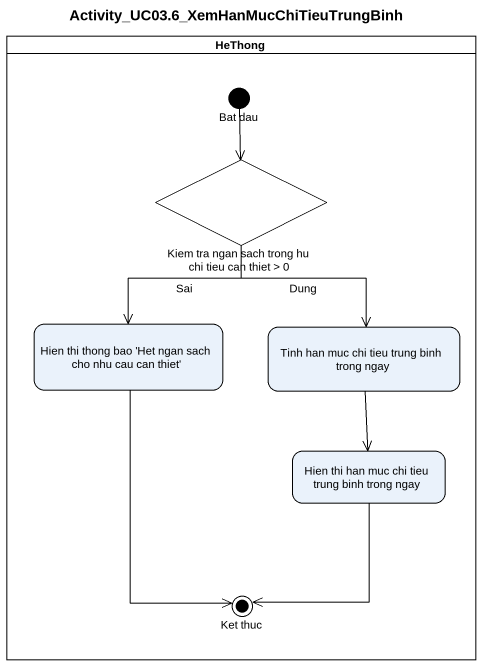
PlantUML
@startuml
title Activity_UC03.6_XemHanMucChiTieuTrungBinh
hide empty description
state HeThong <<partition>> {
  state "Bat dau" as Bat_dau <<start>>
  state "Kiem tra ngan sach trong hu chi tieu can thiet > 0" as Kiem_tra_ngan_sach_trong_hu <<choice>>
  state "Hien thi thong bao 'Het ngan sach cho nhu cau can thiet'" as Hien_thi_thong_bao_Het_ngan
  state "Tinh han muc chi tieu trung binh trong ngay" as Tinh_han_muc_chi_tieu_trung
  state "Hien thi han muc chi tieu trung binh trong ngay" as Hien_thi_han_muc_chi_tieu
  state "Ket thuc" as Ket_thuc <<end>>
}
Bat_dau --> Kiem_tra_ngan_sach_trong_hu
Kiem_tra_ngan_sach_trong_hu --> Hien_thi_thong_bao_Het_ngan : Sai
Kiem_tra_ngan_sach_trong_hu --> Tinh_han_muc_chi_tieu_trung : Dung
Hien_thi_thong_bao_Het_ngan --> Ket_thuc
Tinh_han_muc_chi_tieu_trung --> Hien_thi_han_muc_chi_tieu
Hien_thi_han_muc_chi_tieu --> Ket_thuc
@enduml
